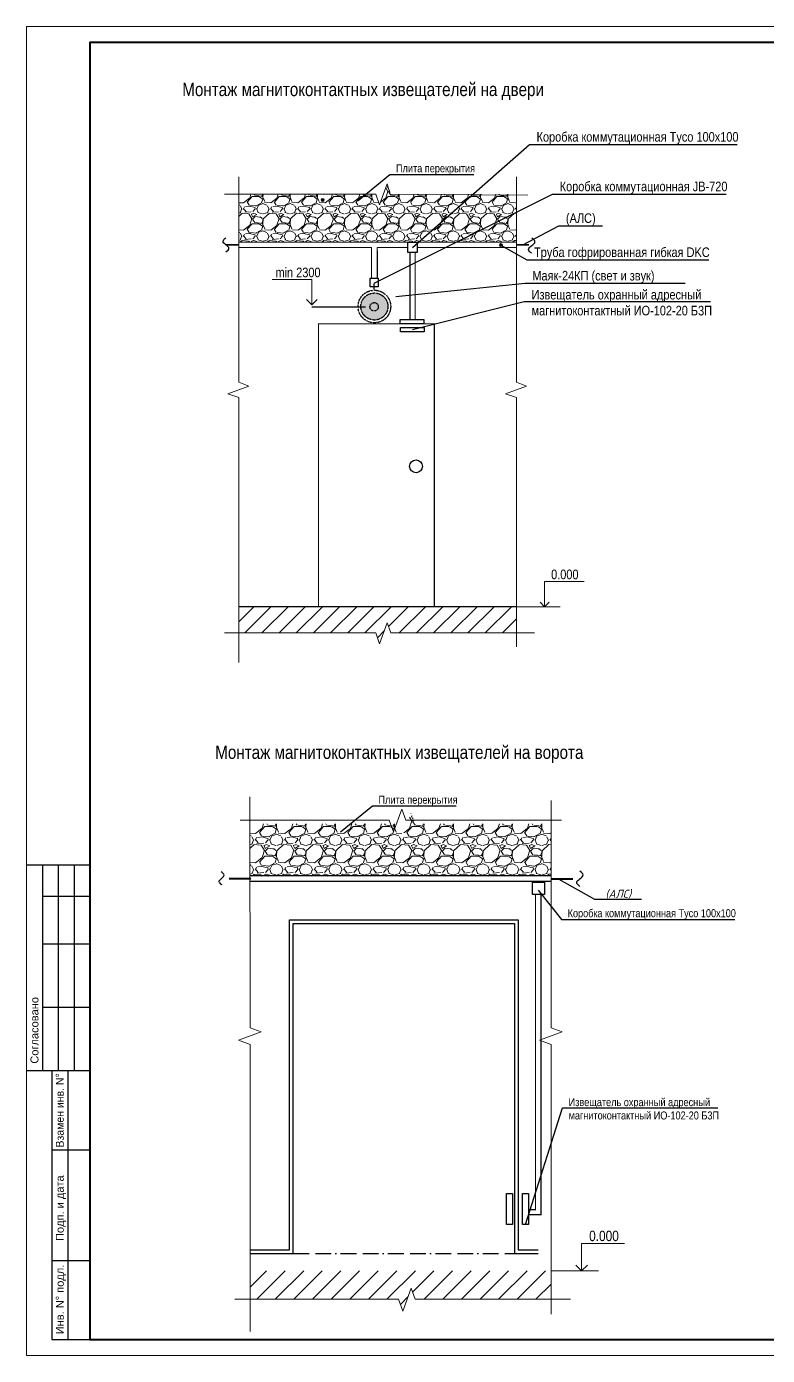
# Model space of a CAD drawing. Header units: millimetres. Extents: x 193973 to 342033, y 212912 to 281002.
# Drawn here: x 282516 to 305978, y 220488 to 262571 of the extents above; entities that cross this region are included whole.
import ezdxf
from ezdxf.enums import TextEntityAlignment as Align

# ---------------------------------------------------------------- set-up
doc = ezdxf.new("R2010")
doc.units = ezdxf.units.MM
for name, pattern in [('481 Границы автономных областей', [15, 5, -2, 5, -1.5, 0, -1.5]), ('482 Границы районов', [5, 3, -1, 0, -1]), ('CONTI', [0])]:
    doc.linetypes.add(name, pattern=pattern)
for name, color, linetype, lineweight in [('PS_Выноски', 7, 'Continuous', 13), ('Линия 0.3', 7, 'Continuous', 30), ('Текст', 7, 'Continuous', 25), ('Тонкие', 253, 'Continuous', 13)]:
    doc.layers.add(name, color=color, linetype=linetype, lineweight=lineweight)
for name, color, linetype in [('RAMKA', 7, 'Continuous'), ('ДПЛС 1', 80, 'Continuous'), ('ОС', 90, 'Continuous'), ('Рамка', 7, 'Continuous'), ('СС-Текст-250', 7, 'Continuous')]:
    doc.layers.add(name, color=color, linetype=linetype)
doc.styles.add('Arial Narrow_1', font='ARIALN.TTF', dxfattribs={"height": 2.5})
doc.styles.add('ISOCPEUR (ttf)', font='isocpeui.ttf')
doc.styles.add('MK3_Stamp_Arial_Narrow', font='ARIALN.TTF')
doc.styles.add('MtXpl_Arial_Narrow', font='ARIALN.TTF')
doc.styles.get("Standard").update_dxf_attribs({"font": 'arial.ttf'})

# ---------------------------------------------------------------- blocks, each defined once
blk = doc.blocks.new('*U8')
for p, q in [((1949, 155), (1929, 155)), ((1934, 155), (1934, 90)), ((1939, 155), (1939, 90)), ((1944, 155), (1944, 90)), ((1949, 145), (1934, 145)), ((1949, 130), (1934, 130)), ((1949, 110), (1934, 110)), ((1949, 90), (1929, 90)), ((1937, 90), (1937, 5)), ((1942, 90), (1942, 5)), ((1937, 65), (1949, 65)), ((1949, 5), (1949, 60)), ((1949, 5), (1949, 60)), ((1949, 5), (1949, 60)), ((1949, 5), (1949, 60)), ((1937, 30), (1949, 30)), ((1937, 5), (1949, 5))]:
    blk.add_line(p, q)
at = {"linetype": 'CONTI', "lineweight": 20}
blk.add_lwpolyline([(1929, 0), (2523, 0), (2523, 420), (1929, 420)], close=True, dxfattribs=at)
at = {"linetype": 'CONTI', "lineweight": 40}
blk.add_lwpolyline([(2518, 415), (1949, 415), (1949, 5), (2518, 5), (2518, 415)], dxfattribs=at)
for s, p in [('Согласовано', (1931.5, 92.21)), ('Подп. и дата', (1939.5, 36.16)), ('Инв. N%%D подл.', (1939.5, 6.68))]:
    blk.add_text(s, height=2.5, rotation=90).set_placement(p, align=Align.MIDDLE_LEFT)
at = {"width": 0.95}
blk.add_text('Взамен инв. N%%D', height=2.5, rotation=90, dxfattribs=at).set_placement((1939.5, 65.71), align=Align.MIDDLE_LEFT)
blk = doc.blocks.new('_Open90')
at = {"color": 0, "linetype": 'ByBlock', "lineweight": -2}
for p, q in [((0, 0), (-1, 0)), ((-0.5, 0.5), (0, 0)), ((0, 0), (-0.5, -0.5))]:
    blk.add_line(p, q, dxfattribs=at)

msp = doc.modelspace()

# ---------------------------------------------------------------- hatches: boundary and pattern name
at = {"lineweight": 20}
h = msp.add_hatch(dxfattribs=at)
h.set_pattern_fill('GRAVEL', color=256, scale=33.926693, style=0)
h.set_pattern_definition([(228.0128, (197548.73, 168893.9), (-6893.90995, -7755.651634), [115.9346, -11477.57]), (184.9697, (197471.174, 168807.726), (10340.872867, 861.73193), [198.948, -19695.8026]), (132.5104, (197272.974, 168790.49), (8617.373846, -9479.127387), [140.281, -13887.79]), (267.2737, (196936.896, 168575.056), (861.73427, 17234.754687), [181.17, -17935.8214]), (292.8337, (196928.28, 168394.09), (-4308.70229, 10340.862019), [177.6517, -17587.53]), (357.2737, (196997.22, 168230.36), (-17234.754687, 861.73427), [181.17, -17935.8214]), (37.6942, (197178.183, 168221.744), (-11202.601229, -8617.372434), [239.5883, -23719.203]), (72.2553, (197367.765, 168368.24), (6032.1781476, 18958.241754), [226.196, -22393.4157]), (121.4296, (197436.704, 168583.674), (-6893.905869, 11202.580974), [181.7836, -17996.584]), (175.2364, (197341.91, 168738.79), (9479.110682, -861.729924), [207.534, -10169.153]), (222.3974, (197135.096, 168756.02), (-10340.8564507, -9479.105796), [268.3866, -26570.3006]), (138.8141, (197790.02, 168566.44), (-6032.16224, 5170.420116), [91.604, -9068.8087]), (171.4692, (197721.08, 168626.76), (11202.57705, -1723.480366), [174.2753, -17253.284]), (225, (197548.7, 168652.6), (-2e-13, -861.7374), [121.868, -1096.8127]), (203.1986, (197488.41, 168756.02), (4308.70459, 1723.48358), [65.628, -6497.1653]), (291.8014, (197428.09, 168730.17), (-861.73862, 2585.2157), [92.812, -4547.8054]), (30.9638, (197462.56, 168644), (2585.2113, 1723.47737), [150.743, -4874.0105]), (161.5651, (197591.82, 168721.55), (1723.4768, -861.73673), [109.002, -2616.0534]), (16.3895, (196928.28, 168730.17), (8617.38487, 2585.208657), [152.7, -15117.3274]), (70.3462, (197074.775, 168773.256), (-3446.942441, -9479.104723), [128.107, -12682.5444]), (293.1986, (197591.82, 168893.9), (-1723.48358, 4308.70459), [131.2556, -6431.551]), (343.6105, (197643.52, 168773.256), (-8617.38487, 2585.208657), [152.7, -15117.3274]), (339.444, (196928.28, 168195.89), (-4308.69541, 1723.47393), [147.2537, -7215.4274]), (294.7751, (197066.16, 168144.19), (-4308.680017, 9479.113726), [123.382, -12214.831]), (66.8014, (197600.43, 168032.16), (1723.48358, 4308.70459), [131.2556, -6431.551]), (17.354, (197652.14, 168152.805), (-11202.594756, -3446.946847), [144.454, -14300.9155]), (69.444, (197178.18, 168032.16), (-1723.47393, -4308.69541), [73.627, -7289.082]), (101.3099, (197548.73, 168032.16), (-861.73376, 3446.941), [43.94, -4350.0806]), (165.9638, (197540.11, 168075.25), (2585.21585, -861.73652), [177.6517, -3375.3837]), (186.009, (197367.765, 168118.335), (8617.367409, 861.736), [164.635, -16298.8585]), (303.6901, (197462.56, 168566.44), (-861.7383, 1723.47436), [124.2816, -2982.76]), (353.1572, (197531.496, 168463.03), (14649.552256, -1723.483742), [216.9805, -21481.025]), (60.9454, (197746.93, 168437.18), (-3446.94403, -6032.1517), [88.721, -8783.4174]), (90, (197790, 168514.7), (-861.738, 861.738), [51.7043, -810.034]), (120.2564, (197350.53, 168144.19), (3446.94474, -6032.16304), [119.716, -11851.917]), (48.0128, (197290.21, 168247.596), (6893.90995, 7755.651634), [231.8696, -11361.6425]), (0, (197445.3, 168419.94), (861.738, 861.738), [224.052, -637.686]), (325.3048, (197669.374, 168419.944), (-8617.365185, 6032.166655), [136.253, -13489.016]), (254.0546, (197781.4, 168342.39), (-861.74021, -3446.96026), [125.471, -6148.0936]), (207.646, (197746.93, 168221.744), (-16373.01647, -8617.385536), [204.288, -20224.55]), (175.4261, (197565.965, 168126.953), (-11202.596731, 861.7338424), [216.123, -21396.1406]), (175.4261, (197565.965, 168126.953), (-11202.596731, 861.7338424), [216.123, -21396.1406])])
h.paths.add_polyline_path([(298030.4, 255740.9), (298030.4, 257267.6), (294056.9, 257267.6), (293935.3, 257589.2), (293693.7, 256923.1), (293572.2, 257267.6), (289233.1, 257267.6), (289233.1, 256783.9), (289233.1, 256662.4), (289233.1, 256545.8), (289233.1, 256388.9), (289233.1, 256299.3), (289233.1, 255740.9)])
for points in [[(291940.3, 257079.1, 1), (291845.3, 257079.1, 1)], [(297587.9, 255650.7, 1), (297492.9, 255650.7, 1)]]:
    msp.add_hatch(color=256, dxfattribs=at).paths.add_polyline_path(points)
at = {"linetype": '482 Границы районов', "true_color": 0xda102b}
h = msp.add_hatch(color=242, dxfattribs=at)
h.dxf.hatch_style = 1
h.paths.add_polyline_path([(293958.9, 253705.6, 1), (293102.5, 253705.6, 1)])
h = msp.add_hatch()
h.set_pattern_fill('ANSI31', color=256, scale=121.166762)
h.set_pattern_definition([(45, (-184883.88, 232594.95), (-272.02714, 272.02714), [])])
h.paths.add_polyline_path([(289233.1, 243367.6), (293572.2, 243367.6), (293693.7, 243023.1), (293935.3, 243689.2), (294056.9, 243367.6), (298030.4, 243367.6), (298030.4, 244198.1), (289233.1, 244198.1)])
at = {"lineweight": 20}
h = msp.add_hatch(dxfattribs=at)
h.set_pattern_fill('GRAVEL', color=256, scale=36.753918, style=0)
h.set_pattern_definition([(228.0128, (190272.99, 141585.58), (-7468.402447, -8401.955937), [125.596, -12434.034]), (184.9697, (190188.97, 141492.225), (11202.612273, 933.542925), [215.527, -21337.1195]), (132.5104, (189974.253, 141473.554), (9335.488333, -10269.05467), [151.971, -15045.106]), (267.2737, (189610.17, 141240.167), (933.545459, 18670.984244), [196.268, -19430.473]), (292.8337, (189600.833, 141044.12), (-4667.760815, 11202.60052), [192.456, -19053.1575]), (357.2737, (189675.517, 140866.747), (-18670.984244, 933.545459), [196.268, -19430.473]), (37.6942, (189871.563, 140857.412), (-12136.151331, -9335.486804), [259.554, -25695.8033]), (72.2553, (190076.943, 141016.115), (6534.85966, 20538.0952334), [245.0457, -24259.5337]), (121.4296, (190151.627, 141249.503), (-7468.398025, 12136.129388), [196.9323, -19496.2995]), (175.2364, (190048.94, 141417.54), (10269.036572, -933.54075), [224.8285, -11016.5826]), (222.3974, (189824.885, 141436.213), (-11202.594488, -10269.031279), [290.752, -28784.4923]), (138.8141, (190534.38, 141230.83), (-6534.842425, 5601.28846), [99.2374, -9824.543]), (171.4692, (190459.7, 141296.18), (12136.125138, -1867.10373), [188.798, -18691.058]), (225, (190273, 141324.2), (-2e-13, -933.549), [132.0234, -1188.214]), (203.1986, (190207.64, 141436.21), (4667.7633, 1867.10721), [71.097, -7038.596]), (291.8014, (190142.3, 141408.2), (-933.55017, 2800.65034), [100.546, -4926.789]), (30.9638, (190179.63, 141314.85), (2800.64558, 1867.10048), [163.305, -5280.178]), (161.5651, (190319.67, 141398.87), (1867.0999, -933.5481), [118.0856, -2834.058]), (16.3895, (189600.833, 141408.206), (9335.500277, 2800.642712), [165.425, -16377.105]), (70.3462, (189759.537, 141454.883), (-3734.187645, -10269.030117), [138.7824, -13739.423]), (293.1986, (190319.67, 141585.58), (-1867.10721, 4667.7633), [142.1936, -6967.5137]), (343.6105, (190375.68, 141454.883), (-9335.500277, 2800.642712), [165.425, -16377.105]), (339.444, (189600.83, 140829.4), (-4667.75336, 1867.09676), [159.525, -7816.713]), (294.7751, (189750.2, 140773.39), (-4667.736685, 10269.03987), [133.6637, -13232.7336]), (66.8014, (190329, 140652.03), (1867.10721, 4667.7633), [142.1936, -6967.5137]), (17.354, (190385.015, 140782.73), (-12136.144319, -3734.192418), [156.492, -15492.6585]), (69.444, (189871.56, 140652.03), (-1867.09676, -4667.75336), [79.7626, -7896.506]), (101.3099, (190272.99, 140652.03), (-933.5449, 3734.1861), [47.602, -4712.5873]), (165.9638, (190263.65, 140698.7), (2800.6505, -933.5479), [192.456, -3656.6657]), (186.009, (190076.943, 140745.386), (9335.48136, 933.547333), [178.3546, -17657.0967]), (303.6901, (190179.63, 141230.83), (-933.54983, 1867.09722), [134.6384, -3231.3236]), (353.1572, (190254.318, 141118.806), (15870.348277, -1867.107387), [235.062, -23271.1106]), (60.9454, (190487.705, 141090.8), (-3734.189364, -6534.83101), [96.1144, -9515.369]), (90, (190534.4, 141174.8), (-933.5495, 933.5495), [56.013, -877.5365]), (120.2564, (190058.27, 140773.39), (3734.190136, -6534.843292), [129.6924, -12839.577]), (48.0128, (189992.924, 140885.42), (7468.402447, 8401.955937), [251.192, -12308.446]), (0, (190161, 141072.1), (933.5495, 933.5495), [242.723, -690.8266]), (325.3048, (190403.686, 141072.13), (-9335.47895, 6534.84721), [147.6074, -14613.1004]), (254.0546, (190525.05, 140988.11), (-933.55189, -3734.20695), [135.9266, -6660.435]), (207.646, (190487.705, 140857.41), (-17737.434509, -9335.500997), [221.312, -21909.929]), (175.4261, (190291.66, 140754.72), (-12136.146459, 933.544996), [234.133, -23179.1523]), (175.4261, (190291.66, 140754.72), (-12136.146459, 933.544996), [234.133, -23179.1523])])
h.paths.add_polyline_path([(299128.2, 235669.9), (299128.2, 237323.8), (294823.5, 237323.8), (294691.8, 237672.2), (294430.1, 236950.6), (294298.4, 237323.8), (289597.7, 237323.8), (289597.7, 236799.8), (289597.7, 236668.1), (289597.7, 236541.8), (289597.7, 236371.8), (289597.7, 236274.7), (289597.7, 235669.9)])
h = msp.add_hatch()
h.set_pattern_fill('ANSI31', color=256, scale=131.263992)
h.set_pattern_definition([(45, (-224029, 210595.05), (-294.69607, 294.69607), [])])
h.paths.add_polyline_path([(289597.7, 222265.5), (294298.4, 222265.5), (294430.1, 221892.2), (294691.8, 222613.8), (294823.5, 222265.5), (299128.2, 222265.5), (299128.2, 223165.1), (289597.7, 223165.1)])

# ---------------------------------------------------------------- linework, layer by layer
at = {"color": 4, "lineweight": 30, "ltscale": 100}
for points in [[(294591.2, 255740.9), (294888.7, 255740.9), (294888.7, 255411.1), (294591.2, 255411.1)], [(298543.3, 235476.9), (298915.1, 235476.9), (298915.1, 235088.2), (298543.3, 235088.2)]]:
    msp.add_lwpolyline(points, close=True, dxfattribs=at)
at = {"color": 3, "lineweight": 30, "ltscale": 100}
msp.add_lwpolyline([(293401.3, 254606.8), (293649.2, 254606.8), (293649.2, 254332), (293401.3, 254332)], close=True, dxfattribs=at)
for points in [[(294350.2, 253299.5), (295100.1, 253299.5), (295100.1, 253155.2), (294350.2, 253155.2)], [(294360.3, 253046.1), (295110.3, 253046.1), (295110.3, 252901.8), (294360.3, 252901.8)], [(297905.1, 225611.6), (297905.1, 224636.6), (297717.5, 224636.6), (297717.5, 225611.6)], [(298412.3, 225611.6), (298412.3, 224636.6), (298224.7, 224636.6), (298224.7, 225611.6)]]:
    msp.add_lwpolyline(points, close=True)
at = {"linetype": '481 Границы автономных областей', "ltscale": 100}
msp.add_lwpolyline([(290961.4, 223718.5), (297970.4, 223718.5)], dxfattribs=at)
at = {"lineweight": 20}
for centre in [(291892.8, 257079.1), (297540.4, 255650.7)]:
    msp.add_circle(centre, 47.5, dxfattribs=at)
at = {"linetype": '482 Границы районов'}
for centre, radius in [((293530.7, 253705.6), 516.4), ((293530.7, 253705.6), 428.2), ((293523.5, 253696.7), 132.4)]:
    msp.add_circle(centre, radius, dxfattribs=at)
at = {"layer": 'PS_Выноски', "lineweight": 5}
for q in [(291379.5, 253932), (291722.2, 253932)]:
    msp.add_line((291550.9, 253760.7), q, dxfattribs=at)
at = {"layer": 'PS_Выноски'}
for p, q in [((299419.4, 244198.1), (298030.4, 244198.1)), ((298920.1, 244198.1), (298777.3, 244340.9)), ((298920.1, 244198.1), (299062.9, 244340.9)), ((300632.9, 223165.1), (299128.2, 223165.1)), ((300092, 223165.1), (299906.3, 223350.8)), ((300092, 223165.1), (300277.6, 223350.8))]:
    msp.add_line(p, q, dxfattribs=at)
at = {"layer": 'PS_Выноски', "lineweight": 5}
for points in [[(291550.9, 253766), (291550.9, 254558.5), (290296.6, 254558.5)], [(298920.1, 244203.4), (298920.1, 244995.9), (300174.4, 244995.9)], [(300092, 223170.4), (300092, 224029.4), (301450.8, 224029.4)]]:
    msp.add_lwpolyline(points, dxfattribs=at)
at = {"layer": 'ДПЛС 1', "ltscale": 0.3}
for points, const_width in [([(289233.1, 255658.9), (288832.2, 255658.9)], 60.6), ([(298030.4, 255658.9), (298431.3, 255658.9)], 60.6), ([(288927, 235585.2), (289620.2, 235585.2)], 65.6), ([(299128.2, 235575.8), (299821.4, 235575.8)], 65.6)]:
    msp.add_lwpolyline(points, dxfattribs=dict(at, const_width=const_width))
at = {"layer": 'Линия 0.3', "color": 0, "ltscale": 100}
for points, const_width in [([(298030.4, 255740.9), (289233.1, 255740.9)], 36.4), ([(289233.1, 255576.9), (293441, 255576.2)], 36.4), ([(293441, 255576.2), (293441, 254606.8)], 36.4), ([(294591.2, 255575.9), (293621.9, 255574.7)], 36.4), ([(293623.1, 254605.3), (293621.9, 255574.7)], 36.4), ([(294888.7, 255576), (296694.6, 255576.9)], 36.4), ([(296694.6, 255576.9), (298030.4, 255576.9)], 36.4), ([(294658.4, 255411.1), (294658.4, 253310.7)], 36.4), ([(294822.5, 253310.7), (294822.5, 255411.1)], 36.4), ([(299128.2, 235679.2), (289597.7, 235679.2)], 39.4), ([(289599.7, 235500.5), (299128.2, 235500.5)], 39.4), ([(298633.5, 235088.2), (298633.5, 225105.3)], 39.4), ([(298811.2, 224949.3), (298811.2, 235088.2)], 39.4), ([(298412.3, 225105.3), (298653.9, 225105.3)], 39.4), ([(298412.3, 224942.5), (298831.2, 224943.6)], 39.4)]:
    msp.add_lwpolyline(points, dxfattribs=dict(at, const_width=const_width))
at = {"layer": 'Линия 0.3', "const_width": 36.4}
msp.add_lwpolyline([(291762.1, 253155.2), (295428.9, 253155.2), (295428.9, 244198.1), (291762.1, 244198.1)], close=True, dxfattribs=at)
msp.add_lwpolyline([(289233.1, 244198.1), (298030.4, 244198.1)], dxfattribs=at)
at = {"layer": 'Линия 0.3'}
msp.add_circle((294849.9, 248642.8), 203.2, dxfattribs=at)
for points in [[(288830.5, 255436.7), (288924.6, 255548.5), (288830.5, 255660.2), (288739.6, 255771.9), (288830.5, 255883.7)], [(298517.2, 255390.8), (298415.2, 255511.8), (298517.2, 255632.9), (298615.6, 255753.9), (298517.2, 255875)], [(288705.6, 235392.5), (288613.4, 235489.6), (288693.3, 235597), (288770.3, 235704.2), (288681, 235801.5)], [(300040.3, 235341.8), (299938.3, 235462.9), (300040.3, 235583.9), (300138.8, 235704.9), (300040.3, 235826)]]:
    msp.add_spline(points, degree=3, dxfattribs=at)
at = {"layer": 'ОС'}
for points in [[(293525.3, 254241.7), (293525.3, 254423.7)], [(291550.9, 253696.7), (293247, 253696.7)], [(289597.7, 223833.2), (290846.7, 223833.2), (290846.7, 234285), (298085.2, 234285), (298085.2, 223833.2), (298715.2, 223833.2)], [(289597.7, 223718.5), (290961.4, 223718.5), (290961.4, 234170.3), (297970.4, 234170.3), (297970.4, 223718.5), (298715.2, 223718.5)]]:
    msp.add_lwpolyline(points, dxfattribs=at)
at = {"layer": 'СС-Текст-250', "color": 0, "linetype": 'ByBlock', "lineweight": -2, "ltscale": 0.3}
for p, q in [((298439, 258837.9), (298665.5, 258837.9)), ((294024.7, 257887.5), (294213.5, 257887.5)), ((299170.7, 257267.6), (299397.2, 257267.6)), ((299368.7, 256264.2), (299595.2, 256264.2)), ((298357.8, 255184), (298584.3, 255184)), ((298305.7, 254441.6), (298532.2, 254441.6)), ((298279.7, 253868.8), (298506.2, 253868.8)), ((293470.7, 237889.1), (293659.5, 237889.1)), ((300498.8, 234933.1), (300687.5, 234933.1)), ((299460.7, 234292.2), (299649.4, 234292.2)), ((299491.8, 228332.1), (299680.5, 228332.1))]:
    msp.add_line(p, q, dxfattribs=at)
for points in [[(294740, 255576), (298439, 258837.9)], [(298665.5, 258837.9), (305018.3, 258837.9)], [(293014.2, 257063.9), (294024.7, 257887.5)], [(294213.5, 257887.5), (296677.6, 257887.5)], [(293527, 254442.3), (299170.7, 257267.6)], [(299397.2, 257267.6), (304669.2, 257267.6)], [(298230.9, 255658.9), (299368.7, 256264.2)], [(299595.2, 256264.2), (300750.2, 256264.2)], [(297540.4, 255650.7), (298357.8, 255184)], [(298584.3, 255184), (304127.7, 255184)], [(294207.6, 254025.2), (298305.7, 254441.6)], [(298532.2, 254441.6), (303375.5, 254441.6)], [(294735.3, 252974), (298279.7, 253868.8)], [(298506.2, 253868.8), (304173.7, 253868.8)], [(292460.2, 237065.6), (293470.7, 237889.1)], [(293659.5, 237889.1), (296123.7, 237889.1)], [(299375.9, 235575.8), (300498.8, 234933.1)], [(298720.4, 235225.7), (299460.7, 234292.2)], [(300687.5, 234933.1), (301994.5, 234933.1)], [(299649.4, 234292.2), (304943.3, 234292.2)], [(298318.5, 224636.6), (299491.8, 228332.1)], [(299680.5, 228332.1), (304403.5, 228332.1)]]:
    msp.add_lwpolyline(points, dxfattribs=at)
at = {"layer": 'Тонкие', "ltscale": 100}
for points in [[(288786.2, 257267.6), (293572.2, 257267.6), (293693.7, 256923.1), (293935.3, 257589.2), (294030.3, 257267.6), (298389.4, 257233.8)], [(289233.1, 242427.8), (289233.1, 250819.9), (288888.5, 250941.4), (289554.6, 251183), (289233.1, 251304.6), (289233.1, 257816.2)], [(298030.4, 242929.9), (298030.4, 250819.9), (297685.9, 250941.4), (298352, 251183), (298030.4, 251304.6), (298030.4, 257816.2)], [(288786.2, 243367.6), (293572.2, 243367.6), (293693.7, 243023.1), (293935.3, 243689.2), (294056.9, 243367.6), (298599.7, 243367.6)], [(289597.7, 221247.3), (289597.7, 230338.7), (289224.5, 230470.4), (289946, 230732.1), (289597.7, 230863.8), (289589.7, 238176.8)], [(289281.2, 237439.9), (294002.4, 237439.9), (294134, 237066.7), (294395.8, 237788.3), (294527.4, 237439.9), (299455.7, 237439.9)], [(299128.2, 221791.2), (299128.2, 230338.7), (298755, 230470.4), (299476.5, 230732.1), (299128.2, 230863.8), (299128.2, 238060.3)], [(289113.6, 222265.5), (294298.4, 222265.5), (294430.1, 221892.2), (294691.8, 222613.8), (294823.5, 222265.5), (299744.9, 222265.5)]]:
    msp.add_lwpolyline(points, dxfattribs=at)

# ---------------------------------------------------------------- block references
at = {"layer": 'PS_Выноски', "lineweight": 5, "xscale": 5.295104521421163, "yscale": 5.295104521421163, "zscale": 5.295104521421163, "rotation": 270}
for p in [(291550.9, 253760.7), (298920.1, 244198.1), (300092, 223165.1)]:
    msp.add_blockref('_Open90', p, dxfattribs=at)
at = {"layer": 'Рамка', "xscale": 100.1959089602083, "yscale": 100.1959089602083, "zscale": 100.1959089602083}
msp.add_blockref('*U8', (89238.3, 220488.5), dxfattribs=at)

# ---------------------------------------------------------------- texts
at = {"layer": 'RAMKA', "char_height": 420, "attachment_point": 2, "style": 'MK3_Stamp_Arial_Narrow'}
for s, insert, width in [('Монтаж магнитоконтактных извещателей на двери', (293173.8, 260789.9), 15655.659), ('Монтаж магнитоконтактных извещателей на ворота', (294320.3, 239799.9), 18943.347)]:
    msp.add_mtext(s, dxfattribs=dict(at, insert=insert, width=width))
at = {"layer": 'СС-Текст-250', "color": 0, "lineweight": 5, "ltscale": 0.3, "attachment_point": 1}
for s, insert, char_height, width, style in [('Коробка коммутационная Tyco 100x100', (298668, 259229.9), 302.917, 7803.821, 'Arial Narrow_1'), ('Плита перекрытия      ', (294215.5, 258210), 252.431, 6503.184, 'Arial Narrow_1'), ('Коробка коммутационная JB-720', (299399.6, 257659.6), 302.917, 7803.821, 'Arial Narrow_1'), ('(АЛС)       ', (299597.6, 256656.2), 302.917, 7803.821, 'Arial Narrow_1'), ('{\\C256;Труба гофрированная гибкая DKC}', (298586.8, 255576), 302.917, 10186.009, 'Arial Narrow_1'), ('Маяк-24КП (свет и звук)', (298534.6, 254833.5), 302.917, 9287.663, 'Arial Narrow_1'), ('Извещатель охранный адресный магнитоконтактный ИО-102-20 Б3П', (298508.6, 254232.3), 302.917, 7803.821, 'Arial Narrow_1'), ('Плита перекрытия      ', (293661.5, 238211.6), 252.431, 6503.184, 'Arial Narrow_1'), (' (АЛС)       ', (300689.5, 235236), 252.431, 1553.481, 'ISOCPEUR (ttf)'), ('Извещатель охранный адресный магнитоконтактный ИО-102-20 Б3П', (299682.6, 228635.1), 252.431, 6503.184, 'Arial Narrow_1')]:
    msp.add_mtext(s, dxfattribs=dict(at, insert=insert, char_height=char_height, width=width, style=style))
at = {"layer": 'СС-Текст-250', "color": 0, "lineweight": 5, "ltscale": 0.3, "insert": (299651.4, 234618.9), "char_height": 252.431, "attachment_point": 1, "style": 'Arial Narrow_1'}
msp.add_mtext('Коробка коммутационная Tyco 100x100', dxfattribs=at)
at = {"layer": 'Текст', "color": 0, "lineweight": 20, "style": 'MtXpl_Arial_Narrow'}
for s, p in [('min 2300', (290398.9, 254633.4)), ('0.000', (299127.7, 245070.8))]:
    msp.add_text(s, height=302.92, dxfattribs=at).set_placement(p)
at = {"layer": 'Текст', "color": 0, "lineweight": 5, "insert": (300331.8, 224105), "char_height": 328.16, "width": 980.15, "attachment_point": 7, "style": 'MK3_Stamp_Arial_Narrow'}
msp.add_mtext('0.000', dxfattribs=at)

doc.saveas('drawing.dxf')
